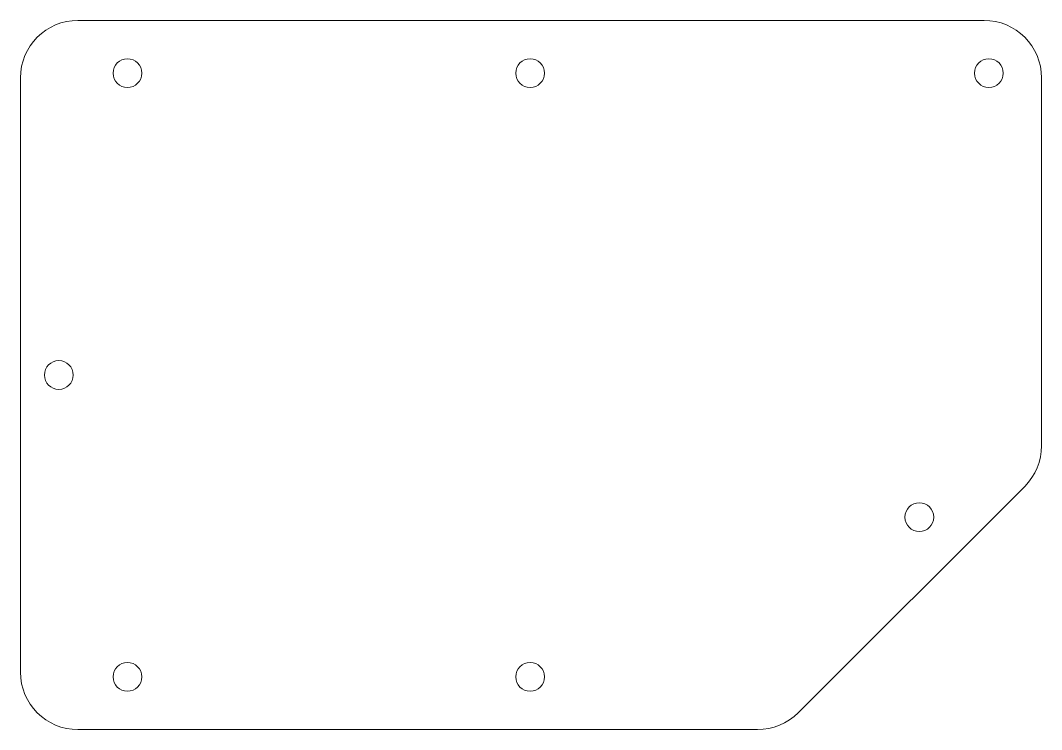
# Model space of a CAD drawing. Header units: millimetres. Extents: x -3 to 104, y -5 to 70.
import ezdxf

# ---------------------------------------------------------------- set-up
doc = ezdxf.new("R2010")
doc.units = ezdxf.units.MM

msp = doc.modelspace()

# ---------------------------------------------------------------- linework, layer by layer
at = {"color": 7, "linetype": 'Continuous', "lineweight": 15}
for p, q in [((3.5, 69.5), (98, 69.5)), ((-2.5, 1.5), (-2.5, 63.5)), ((104, 63.5), (104, 25.12)), ((102.24, 20.88), (78.62, -2.74)), ((74.38, -4.5), (3.5, -4.5))]:
    msp.add_line(p, q, dxfattribs=at)
for centre in [(8.66, 64), (50.66, 64), (98.5, 64), (1.5, 32.5), (91.25, 17.67), (8.66, 1), (50.66, 1)]:
    msp.add_circle(centre, 1.5, dxfattribs=at)
for centre, start, end in [((3.5, 63.5), 90, 180), ((98, 63.5), 0, 90), ((98, 25.12), 315, 0), ((3.5, 1.5), 180, 270), ((74.38, 1.5), 270, 315)]:
    msp.add_arc(centre, 6, start, end, dxfattribs=at)

doc.saveas('drawing.dxf')
